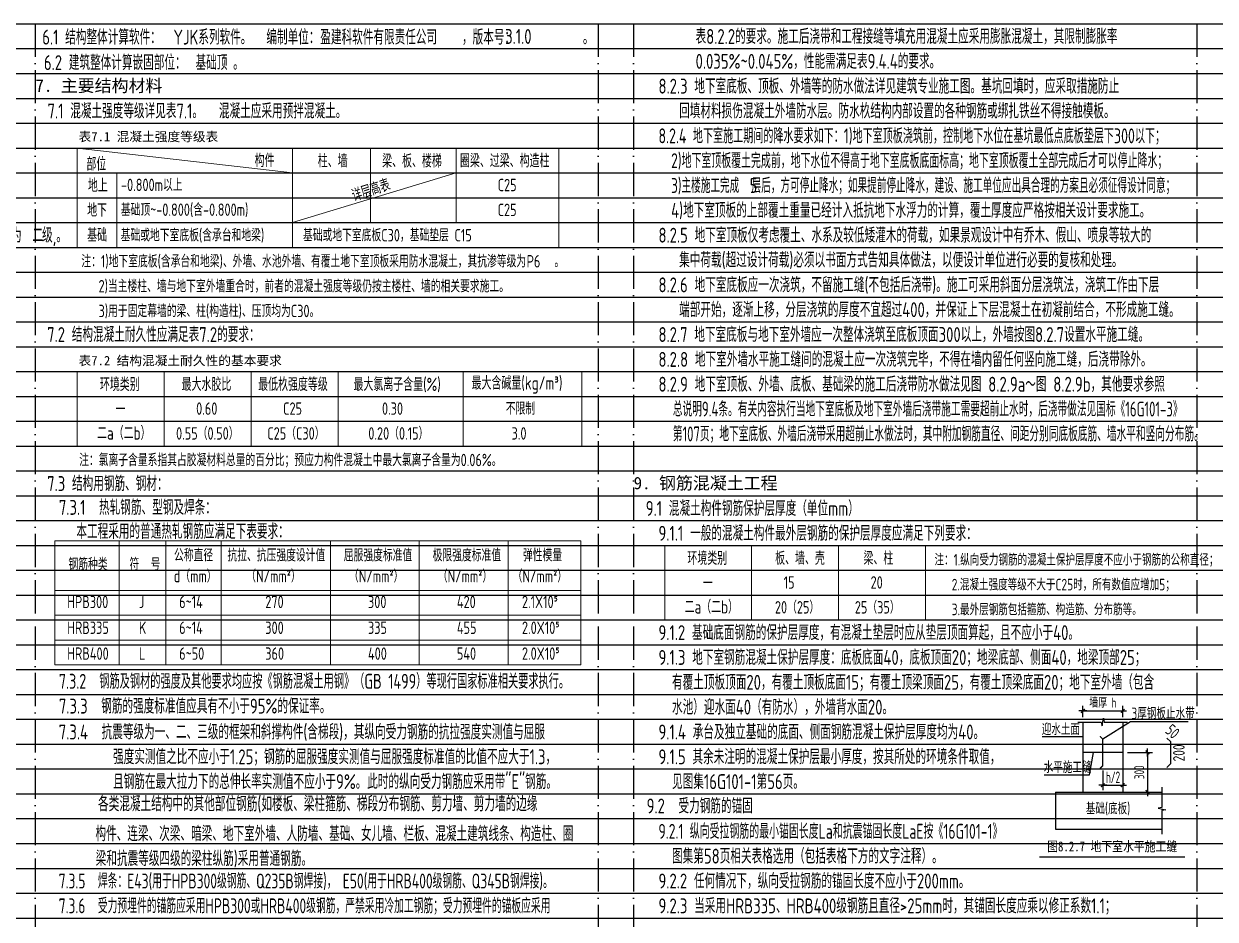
# Model space of a CAD drawing. Extents: x -1712635 to -854203, y -534641 to -21985.
# Drawn here: x -1661817 to -1625851, y -92428 to -65393 of the extents above; entities that cross this region are included whole.
import ezdxf
from ezdxf.enums import TextEntityAlignment as Align

# ---------------------------------------------------------------- set-up
doc = ezdxf.new("R2010")
doc.units = 0
doc.header["$LTSCALE"] = 1000
for name, pattern in [('D1', [14, 10, -2, 0, -2]), ('D3轴线点划线', [18.5, 12, -3, 0.5, -3]), ('DASHED', [0.75, 0.5, -0.25]), ('H3普通虚线', [4.2, 3, -1.2])]:
    doc.linetypes.add(name, pattern=pattern)
doc.layers.get('0').update_dxf_attribs({"linetype": 'CONTINUOUS'})
doc.layers.get('Defpoints').update_dxf_attribs({"linetype": 'CONTINUOUS'})
doc.layers.add('S-1-TEXT', color=7, linetype='CONTINUOUS', lineweight=18)
doc.layers.add('S-1-修改', color=23, linetype='CONTINUOUS', lineweight=18)
for name, color, linetype in [('S-DETL-AXIS', 8, 'D3轴线点划线'), ('S-DETL-DIM', 151, 'CONTINUOUS'), ('S-DETL-LINE1', 2, 'CONTINUOUS'), ('S-DETL-RBAR', 1, 'CONTINUOUS'), ('S-DETL-TEXT', 7, 'CONTINUOUS')]:
    doc.layers.add(name, color=color, linetype=linetype)
doc.styles.add('TS', font='tssdeng.shx', dxfattribs={"width": 0.7, "bigfont": 'tssdchn.shx'})
doc.styles.add('TXT1', font='tssdeng.shx', dxfattribs={"width": 0.75, "bigfont": 'tssdchn.shx'})
doc.styles.add('黑体', font='simhei.ttf')
doc.dimstyles.new('DIM25', dxfattribs={"dimtxt": 300, "dimasz": 0.8, "dimexe": 150, "dimexo": 150, "dimgap": 100, "dimtad": 1, "dimdec": 0, "dimlfac": 0.25, "dimrnd": 1, "dimzin": 0, "dimdsep": 46, "dimtxsty": 'TS', "dimblk": '_DIMX', "dimcen": 0, "dimclrd": 256, "dimclre": 256, "dimclrt": 43, "dimadec": 1, "dimazin": 0, "dimtfac": 1, "dimtdec": 0, "dimtix": 1, "dimtmove": 2, "dimatfit": 3, "dimldrblk": 'ARCHTICK', "dimfxl": 0, "dimtolj": 1, "dimtzin": 1, "dimarcsym": 0})

# ---------------------------------------------------------------- blocks, each defined once
blk = doc.blocks.new('_DIMX')
blk.add_line((-150, 0), (150, 0))
at = {"const_width": 50}
blk.add_lwpolyline([(-70, -70), (70, 70)], dxfattribs=at)
blk = doc.blocks.new('*D342')
at = {"layer": 'Defpoints', "color": 0}
for p in [(-1628643, -87391), (-1628643, -88591), (-1627893, -88591)]:
    blk.add_point(p, dxfattribs=at)
at = {"layer": 'S-DETL-DIM', "lineweight": -2}
for p, q in [((-1628493, -87391), (-1627743, -87391)), ((-1627893, -87392), (-1627893, -88591)), ((-1628493, -88591), (-1627743, -88591))]:
    blk.add_line(p, q, dxfattribs=at)
at = {"layer": 'S-DETL-DIM', "lineweight": -2, "xscale": 0.8, "yscale": 0.8, "zscale": 0.8}
for p, rotation in [((-1627893, -87391), 90), ((-1627893, -88591), 270)]:
    blk.add_blockref('_DIMX', p, dxfattribs=dict(at, rotation=rotation))
at = {"layer": 'S-DETL-DIM', "color": 43, "insert": (-1628143, -87991), "char_height": 300, "attachment_point": 5, "rotation": 90, "style": 'TS'}
blk.add_mtext('\\A1;300', dxfattribs=at)
blk = doc.blocks.new('_ArchTick')
at = {"color": 0, "const_width": 0.35}
blk.add_lwpolyline([(-0.5, -0.5), (0.5, 0.5)], dxfattribs=at)
blk = doc.blocks.new('*D343')
at = {"layer": 'Defpoints', "color": 0}
for p in [(-1628643, -86140), (-1629843, -86475), (-1628643, -86475)]:
    blk.add_point(p, dxfattribs=at)
at = {"layer": 'S-DETL-DIM', "lineweight": -2}
for p, q in [((-1629843, -86325), (-1629843, -85990)), ((-1629842, -86140), (-1628644, -86140)), ((-1628643, -86325), (-1628643, -85990))]:
    blk.add_line(p, q, dxfattribs=at)
at = {"layer": 'S-DETL-DIM', "lineweight": -2, "xscale": 0.8, "yscale": 0.8, "zscale": 0.8, "rotation": 180}
blk.add_blockref('_DIMX', (-1629843, -86140), dxfattribs=at)
at = {"layer": 'S-DETL-DIM', "lineweight": -2, "xscale": 0.8, "yscale": 0.8, "zscale": 0.8}
blk.add_blockref('_DIMX', (-1628643, -86140), dxfattribs=at)
at = {"layer": 'S-DETL-DIM', "color": 43, "insert": (-1629243, -85890), "char_height": 300, "attachment_point": 5, "style": 'TS'}
blk.add_mtext('\\A1;墙厚 h', dxfattribs=at)
blk = doc.blocks.new('*D344')
at = {"layer": 'Defpoints', "color": 0}
for p in [(-1629243, -87791), (-1628643, -87791), (-1628643, -88382)]:
    blk.add_point(p, dxfattribs=at)
at = {"layer": 'S-DETL-DIM', "lineweight": -2}
for p, q in [((-1629243, -87941), (-1629243, -88532)), ((-1628643, -87941), (-1628643, -88532)), ((-1629242, -88382), (-1628644, -88382))]:
    blk.add_line(p, q, dxfattribs=at)
at = {"layer": 'S-DETL-DIM', "lineweight": -2, "xscale": 0.8, "yscale": 0.8, "zscale": 0.8, "rotation": 180}
blk.add_blockref('_DIMX', (-1629243, -88382), dxfattribs=at)
at = {"layer": 'S-DETL-DIM', "lineweight": -2, "xscale": 0.8, "yscale": 0.8, "zscale": 0.8}
blk.add_blockref('_DIMX', (-1628643, -88382), dxfattribs=at)
at = {"layer": 'S-DETL-DIM', "color": 43, "insert": (-1628943, -88132), "char_height": 300, "attachment_point": 5, "style": 'TS'}
blk.add_mtext('\\A1;   ', dxfattribs=at)

msp = doc.modelspace()

# ---------------------------------------------------------------- linework, layer by layer
at = {"layer": 'Defpoints', "color": 252}
for p, q in [((-1680822.67, -65392.79), (-1606562.67, -65392.79)), ((-1680822.67, -66142.79), (-1606562.67, -66142.79)), ((-1680822.67, -66892.79), (-1606562.67, -66892.79)), ((-1680822.67, -67642.79), (-1606562.67, -67642.79)), ((-1680822.67, -68392.79), (-1606562.67, -68392.79)), ((-1680822.67, -69142.79), (-1606562.67, -69142.79)), ((-1680822.67, -69892.79), (-1606562.67, -69892.79)), ((-1680822.67, -70642.79), (-1606562.67, -70642.79)), ((-1680822.67, -71392.79), (-1606562.67, -71392.79)), ((-1680822.67, -72142.79), (-1606562.67, -72142.79)), ((-1680822.67, -72892.79), (-1606562.67, -72892.79)), ((-1680822.67, -73642.79), (-1606562.67, -73642.79)), ((-1680822.67, -74392.79), (-1606562.67, -74392.79)), ((-1680822.67, -75142.79), (-1606562.67, -75142.79)), ((-1680822.67, -75892.79), (-1606562.67, -75892.79)), ((-1680822.67, -76642.79), (-1606562.67, -76642.79)), ((-1680822.67, -77392.79), (-1606562.67, -77392.79)), ((-1680822.67, -78142.79), (-1606562.67, -78142.79)), ((-1680822.67, -78892.79), (-1606562.67, -78892.79)), ((-1680822.67, -79642.79), (-1606562.67, -79642.79)), ((-1680822.67, -80392.79), (-1606562.67, -80392.79)), ((-1680822.67, -81142.79), (-1606562.67, -81142.79)), ((-1680822.67, -81892.79), (-1606562.67, -81892.79)), ((-1680822.67, -82642.79), (-1606562.67, -82642.79)), ((-1680822.67, -83392.79), (-1606562.67, -83392.79)), ((-1680822.67, -84142.79), (-1606562.67, -84142.79)), ((-1680822.67, -84892.79), (-1606562.67, -84892.79)), ((-1680822.67, -85642.79), (-1606562.67, -85642.79)), ((-1680822.67, -86392.79), (-1606562.67, -86392.79)), ((-1680822.67, -87142.79), (-1606562.67, -87142.79)), ((-1680822.67, -87892.79), (-1606562.67, -87892.79)), ((-1680822.67, -88642.79), (-1606562.67, -88642.79)), ((-1680822.67, -89392.79), (-1606562.67, -89392.79)), ((-1680822.67, -90142.79), (-1606562.67, -90142.79)), ((-1680822.67, -90892.79), (-1606562.67, -90892.79)), ((-1680822.67, -91642.79), (-1606562.67, -91642.79)), ((-1680822.67, -92392.79), (-1606562.67, -92392.79))]:
    msp.add_line(p, q, dxfattribs=at)
at = {"layer": 'Defpoints', "color": 252, "linetype": 'D1', "ltscale": 0.1}
for p, q in [((-1661478.67, -65392.79), (-1661478.67, -119392.79)), ((-1644478.67, -65392.79), (-1644478.67, -119392.79)), ((-1643406.67, -65392.79), (-1643406.67, -119392.79)), ((-1626406.67, -65392.79), (-1626406.67, -119392.79))]:
    msp.add_line(p, q, dxfattribs=at)
at = {"layer": 'S-1-TEXT', "color": 2}
for p, q in [((-1645664.96, -69142.79), (-1660205.47, -69142.79)), ((-1660205.47, -69142.79), (-1660205.47, -72142.79)), ((-1653705.37, -69892.79), (-1660205.47, -69142.79)), ((-1651346.02, -69142.79), (-1651346.02, -71392.79)), ((-1648762.57, -69142.79), (-1648762.57, -71392.79)), ((-1645664.96, -72142.79), (-1645664.96, -69142.79)), ((-1660205.47, -69892.79), (-1645664.96, -69892.79)), ((-1659007.39, -69892.79), (-1645664.96, -69892.79)), ((-1659007.39, -69892.79), (-1659007.39, -72142.79)), ((-1659007.39, -70642.79), (-1645664.96, -70642.79)), ((-1660205.47, -71392.79), (-1645664.96, -71392.79)), ((-1659007.39, -71392.79), (-1645664.96, -71392.79)), ((-1659007.39, -71392.79), (-1645664.96, -71392.79)), ((-1660205.47, -72142.79), (-1645664.96, -72142.79)), ((-1657580.47, -75892.79), (-1657580.47, -78142.79)), ((-1654955.47, -75892.79), (-1654955.47, -78142.79)), ((-1652330.47, -75892.79), (-1652330.47, -78142.79)), ((-1648552.34, -75892.79), (-1648552.34, -78142.79)), ((-1660205.47, -76642.79), (-1644974.22, -76642.79)), ((-1660205.47, -77392.79), (-1644974.22, -77392.79)), ((-1660884.19, -81002.63), (-1644997.27, -81002.63)), ((-1660884.19, -81002.63), (-1660884.19, -84752.63)), ((-1658939.28, -81002.63), (-1658939.28, -84752.63)), ((-1657528.49, -81002.63), (-1657528.49, -84752.63)), ((-1655863.08, -81002.63), (-1655863.08, -84752.63)), ((-1652563.08, -81002.63), (-1652563.08, -84752.63)), ((-1649880.18, -81002.63), (-1649880.18, -84752.63)), ((-1647197.27, -81002.63), (-1647197.27, -84752.63)), ((-1644997.27, -81002.63), (-1644997.27, -84752.63)), ((-1639844.17, -81142.79), (-1639844.17, -83392.79)), ((-1637219.17, -81142.79), (-1637219.17, -83392.79)), ((-1642469.17, -81892.79), (-1634594.17, -81892.79)), ((-1660884.19, -82502.63), (-1644997.27, -82502.63)), ((-1642469.17, -82642.79), (-1634594.17, -82642.79)), ((-1660884.19, -83252.63), (-1644997.27, -83252.63)), ((-1660884.19, -84002.63), (-1644997.27, -84002.63)), ((-1660884.19, -84752.63), (-1644997.27, -84752.63))]:
    msp.add_line(p, q, dxfattribs=at)
at = {"layer": 'S-1-TEXT', "color": 1}
msp.add_line((-1653705.37, -69142.79), (-1653705.37, -72142.79), dxfattribs=at)
at = {"layer": 'S-1-TEXT'}
msp.add_line((-1653705.37, -71392.79), (-1648762.57, -69892.79), dxfattribs=at)
at = {"layer": 'S-1-TEXT', "color": 2}
for points in [[(-1644974.22, -75892.79), (-1644974.22, -78142.79), (-1660205.47, -78142.79), (-1660205.47, -75892.79), (-1644974.22, -75892.79)], [(-1634594.17, -81142.79), (-1634594.17, -83392.79), (-1642469.17, -83392.79), (-1642469.17, -81142.79), (-1634594.17, -81142.79)]]:
    msp.add_lwpolyline(points, dxfattribs=at)
at = {"layer": 'S-DETL-AXIS', "linetype": 'H3普通虚线'}
msp.add_line((-1628642.88, -87391.37), (-1629842.88, -87391.37), dxfattribs=at)
at = {"layer": 'S-DETL-DIM'}
for p, q in [((-1629992.88, -86475.41), (-1629289.27, -86475.41)), ((-1629289.27, -86475.41), (-1629263.86, -86592.37)), ((-1629263.86, -86592.37), (-1629221.9, -86358.45)), ((-1629221.9, -86358.45), (-1629199.99, -86475.41)), ((-1629199.99, -86475.41), (-1628492.88, -86475.41)), ((-1627457.68, -88441.37), (-1627457.68, -89055.23)), ((-1627457.68, -89055.23), (-1627574.64, -89080.64)), ((-1627574.64, -89080.64), (-1627340.72, -89122.6)), ((-1627340.72, -89122.6), (-1627457.68, -89144.51)), ((-1627457.68, -89144.51), (-1627457.68, -89864.89))]:
    msp.add_line(p, q, dxfattribs=at)
at = {"layer": 'S-DETL-LINE1'}
for p, q in [((-1629842.88, -86475.41), (-1629842.88, -88591.37)), ((-1628642.88, -86475.41), (-1628642.88, -88591.37)), ((-1630675.82, -88591.37), (-1630675.82, -89714.89)), ((-1630675.82, -88591.37), (-1627457.68, -88591.37)), ((-1630675.82, -89714.89), (-1627457.68, -89714.89))]:
    msp.add_line(p, q, dxfattribs=at)
at = {"layer": 'S-DETL-RBAR', "color": 1, "const_width": 40}
msp.add_lwpolyline([(-1629327.73, -86906.52), (-1629242.88, -86991.37), (-1629242.88, -87791.37), (-1629327.73, -87876.22)], dxfattribs=at)
at = {"layer": 'S-DETL-RBAR', "color": 1}
msp.add_lwpolyline([(-1627305.41, -86959.88), (-1627199.58, -87065.7), (-1627199.58, -87738.9), (-1627305.41, -87844.73)], dxfattribs=at)
at = {"layer": 'S-DETL-TEXT'}
for p, q in [((-1628407.99, -86464.07), (-1629242.88, -86991.37)), ((-1626666.95, -86464.07), (-1628407.99, -86464.07)), ((-1631075.31, -86913.63), (-1629842.88, -86913.63)), ((-1629643.6, -88073.85), (-1629524.33, -87391.37)), ((-1631010.35, -88073.85), (-1629643.6, -88073.85))]:
    msp.add_line(p, q, dxfattribs=at)
at = {"layer": 'S-DETL-TEXT', "const_width": 50}
msp.add_lwpolyline([(-1631155.9, -90550.36), (-1626757.9, -90550.36)], dxfattribs=at)

# ---------------------------------------------------------------- texts
at = {"layer": 'S-1-TEXT', "style": 'TS'}
for s, height, width, p in [('6.1 结构整体计算软件：', 450, 0.75, (-1661261.23, -66020.34)), ('编制单位：                     ，版本号：          。', 450, 0.75, (-1654494.93, -66020.34)), ('       表8.2.2的要求。施工后浇带和工程接缝等填充用混凝土应采用膨胀混凝土，其限制膨胀率', 450, 0.75, (-1642971.43, -66000.36)), ('6.2 建筑整体计算嵌固部位：       。', 450, 0.75, (-1661211.28, -66788.73)), ('       0.035%%%~0.045%%%，性能需满足表9.4.4的要求。', 450, 0.75, (-1642971.43, -66750.36)), ('8.2.3 地下室底板、顶板、外墙等的防水做法详见建筑专业施工图。基坑回填时，应采取措施防止', 450, 0.75, (-1642657.62, -67500.36)), ('7.1 混凝土强度等级详见表7.1。', 450, 0.75, (-1661101.24, -68250.36)), ('       回填材料损伤混凝土外墙防水层。防水杦结构内部设置的各种钢筋或绑扎铁丝不得接触模板。', 450, 0.75, (-1643466.44, -68250.36)), ('8.2.4 地下室施工期间的降水要求如下：1)地下室顶板浇筑前，控制地下水位在基坑最低点底板垫层下300以下；', 450, 0.71, (-1642657.62, -69000.36)), ('梁、板、楼梯', 400, 0.75, (-1650998.53, -69732.05)), ('圈梁、过梁、构造柱', 400, 0.75, (-1648648.81, -69728.73)), ('2)地下室顶板覆土完成前，地下水位不得高于地下室底板底面标高；地下室顶板覆土全部完成后才可以停止降水；', 450, 0.7, (-1642276.74, -69750.36)), ('地上', 400, 0.75, (-1659881.46, -70473.53)), ('C25', 375, 0.75, (-1647511.24, -70448.08)), ('3)主楼施工完成  层后，方可停止降水；如果提前停止降水，建设、施工单位应出具合理的方案且必须征得设计同意；', 450, 0.68, (-1642276.74, -70500.36)), ('地下', 400, 0.75, (-1659904.98, -71221.16)), ('C25', 375, 0.75, (-1647511.24, -71198.08)), ('4)地下室顶板的上部覆土重量已经计入抵抗地下水浮力的计算，覆土厚度应严格按相关设计要求施工。', 450, 0.75, (-1642276.74, -71250.36)), ('基础', 400, 0.75, (-1659904.98, -71971.16)), ('8.2.5 地下室顶板仅考虑覆土、水系及较低矮灌木的荷载，如果景观设计中有乔木、假山、喷泉等较大的', 450, 0.75, (-1642657.62, -72000.36)), ('       集中荷载(超过设计荷载)必须以书面方式告知具体做法，以便设计单位进行必要的复核和处理。', 450, 0.75, (-1643466.44, -72750.36)), ('8.2.6 地下室底板应一次浇筑，不留施工缝(不包括后浇带)。施工可采用斜面分层浇筑法，浇筑工作由下层', 450, 0.75, (-1642657.62, -73500.36)), ('       端部开始，逐渐上移，分层浇筑的厚度不宜超过400，并保证上下层混凝土在初凝前结合，不形成施工缝。', 450, 0.75, (-1643466.44, -74250.36)), ('7.2 结构混凝土耐久性应满足表7.2的要求：', 450, 0.75, (-1661113.86, -75000.36)), ('8.2.7 地下室底板与地下室外墙应一次整体浇筑至底板顶面300以上，外墙按图8.2.7设置水平施工缝。', 450, 0.75, (-1642657.62, -75000.36)), ('8.2.8 地下室外墙水平施工缝间的混凝土应一次浇筑完毕，不得在墙内留任何竖向施工缝，后浇带除外。', 450, 0.75, (-1642657.62, -75750.36)), ('8.2.9 地下室顶板、外墙、底板、基础梁的施工后浇带防水做法见图 8.2.9a～图 8.2.9b，其他要求参照', 450, 0.75, (-1642657.62, -76500.36)), ('0.60', 375, 0.75, (-1656614.12, -77198.08)), ('C25', 375, 0.75, (-1653989.12, -77198.08)), ('0.30', 375, 0.75, (-1651004.09, -77198.08)), ('不限制', 375, 0.75, (-1647266.89, -77198.08)), ('       总说明9.4条。有关内容执行当地下室底板及地下室外墙后浇带施工需要超前止水时，后浇带做法见国标《16G101-3》', 450, 0.65, (-1643466.44, -77250.36)), ('0.55（0.50）', 375, 0.75, (-1657220.86, -77948.08)), ('C25（C30）', 375, 0.75, (-1654466.42, -77948.08)), ('0.20（0.15）', 375, 0.75, (-1651417.03, -77948.08)), ('3.0', 375, 0.75, (-1647092.83, -77948.08)), ('       第107页；地下室底板、外墙后浇带采用超前止水做法时，其中附加钢筋直径、间距分别同底板底筋、墙水平和竖向分布筋。', 450, 0.65, (-1643466.44, -78000.36)), ('7.3 结构用钢筋、钢材：', 450, 0.75, (-1661113.86, -79500.36)), ('7.3.1  热轧钢筋、型钢及焊条：', 450, 0.75, (-1660759.03, -80220.21)), ('9.1 混凝土构件钢筋保护层厚度（单位mm）', 450, 0.75, (-1643041.86, -80250.36)), ('  本工程采用的普通热轧钢筋应满足下表要求：', 450, 0.75, (-1660640.44, -80945.69)), ('9.1.1 一般的混凝土构件最外层钢筋的保护层厚度应满足下列要求：', 450, 0.75, (-1642657.62, -81000.36)), ('注：1.纵向受力钢筋的混凝土保护层厚度不应小于钢筋的公称直径；', 350, 0.75, (-1634324.33, -81750.36)), ('15', 375, 0.75, (-1638877.83, -82448.08)), ('20', 375, 0.75, (-1636252.83, -82448.08)), ('2.混凝土强度等级不大于C25时，所有数值应增加5；', 350, 0.75, (-1633803.37, -82500.36)), ('20（25）', 375, 0.75, (-1639141.07, -83198.08)), ('25（35）', 375, 0.75, (-1636730.13, -83198.08)), ('3.最外层钢筋包括箍筋、构造筋、分布筋等。', 350, 0.75, (-1633803.37, -83250.36)), ('9.1.2 基础底面钢筋的保护层厚度，有混凝土垫层时应从垫层顶面算起，且不应小于40。', 450, 0.75, (-1642657.62, -84000.36)), ('9.1.3 地下室钢筋混凝土保护层厚度：底板底面40，底板顶面20；地梁底部、侧面40，地梁顶部25；', 450, 0.75, (-1642657.62, -84750.36)), ('7.3.2  钢筋及钢材的强度及其他要求均应按《钢筋混凝土用钢》（GB 1499）等现行国家标准相关要求执行。', 450, 0.72, (-1660759.03, -85470.21)), ('  有覆土顶板顶面20，有覆土顶板底面15；有覆土顶梁顶面25，有覆土顶梁底面20；地下室外墙（包含', 450, 0.75, (-1642657.62, -85500.36)), ('7.3.3  钢筋的强度标准值应具有不小于95%%%的保证率。', 450, 0.75, (-1660759.03, -86220.21)), ('  水池）迎水面40（有防水），外墙背水面20。', 450, 0.75, (-1642657.62, -86250.36)), ('7.3.4  抗震等级为一、二、三级的框架和斜撑构件(含梯段)，其纵向受力钢筋的抗拉强度实测值与屈服', 450, 0.75, (-1660763.07, -87000.36)), ('9.1.4 承台及独立基础的底面、侧面钢筋混凝土保护层厚度均为40。', 450, 0.75, (-1642657.62, -87000.36)), ('        强度实测值之比不应小于1.25；钢筋的屈服强度实测值与屈服强度标准值的比值不应大于1.3，', 450, 0.75, (-1660763.07, -87750.36)), ('9.1.5 其余未注明的混凝土保护层最小厚度，按其所处的环境条件取值，', 450, 0.75, (-1642657.62, -87750.36)), ('        且钢筋在最大拉力下的总伸长率实测值不应小于9%%%。', 450, 0.75, (-1660763.07, -88500.36)), ('  见图集16G101-1第56页。', 450, 0.75, (-1642657.62, -88500.36)), ('各类混凝土结构中的其他部位钢筋(如楼板、梁柱箍筋、梯段分布钢筋、剪力墙、剪力墙的边缘', 450, 0.75, (-1659575.45, -89171.64)), ('9.2  受力钢筋的锚固', 450, 0.75, (-1643015.4, -89235.19)), ('9.2.1 纵向受拉钢筋的最小锚固长度L\x8ea\x8f和抗震锚固长度L\x8eaE\x8f按《16G101-1》', 450, 0.7, (-1642657.62, -90000.36)), ('构件、连梁、次梁、暗梁、地下室外墙、人防墙、基础、女儿墙、栏板、混凝土建筑线条、构造柱、圈', 450, 0.75, (-1659654.87, -90072.98)), ('  图集第58页相关\x8f表格选用（包括表格下方的文字注释）。', 450, 0.75, (-1642657.62, -90750.36)), ('梁和抗震等级四级的梁柱纵筋)采用普通钢筋。', 450, 0.75, (-1659647.43, -90822.98)), ('7.3.5  焊条：E43(用于HPB300级钢筋、Q235B钢焊接)， E50(用于HRB400级钢筋、Q345B钢焊接)。', 450, 0.69, (-1660763.07, -91500.36)), ('9.2.2 任何情况下，纵向受拉钢筋的锚固长度不应小于200mm。\x8f', 450, 0.75, (-1642657.62, -91500.36)), ('7.3.6  受力预埋件的锚筋应采用HPB300或HRB400级钢筋，严禁采用冷加工钢筋；受力预埋件的锚板应采用', 450, 0.69, (-1660763.07, -92250.36)), ('9.2.3 当采用HRB335、HRB400级钢筋且直径>25mm时，其锚固长度应乘以修正系数1.1；\x8f', 450, 0.75, (-1642657.62, -92250.36))]:
    msp.add_text(s, height=height, dxfattribs=dict(at, width=width)).set_placement(p)
at = {"layer": 'S-1-TEXT', "style": '黑体'}
for s, height, p in [('7. 主要结构材料', 375, (-1661466.06, -67446.83)), ('表7.1 混凝土强度等级表', 281.25, (-1660163.77, -68938.84)), ('表7.2 结构混凝土耐久性的基本要求', 281.25, (-1660164.86, -75701.48)), ('9. 钢筋混凝土工程', 375, (-1643406.67, -79446.83))]:
    msp.add_text(s, height=height, dxfattribs=at).set_placement(p)
at = {"layer": 'S-1-TEXT', "linetype": 'DASHED', "style": 'TS', "width": 0.75}
for s, height, p in [('部位', 400, (-1659928.06, -69825.64)), ('构件', 400, (-1654850.72, -69720.16)), ('柱、墙', 400, (-1652942.4, -69730.39)), ('1.4 本工程建筑抗震设防类别为         类，设计使用年限为    年，设计基准期       年，建筑结构安全等级为   级,。', 450, (-1679185.86, -72000.36)), ('注：1)地下室底板(含承台和地梁)、外墙、水池外墙、有覆土地下室顶板采用防水混凝土，其抗渗等级为     。', 375, (-1660080.72, -72750.36)), ('2)当主楼柱、墙与地下室外墙重合时，前者的混凝土强度等级仍按主楼柱、墙的相关要求施工。', 375, (-1659561.28, -73500.36)), ('3)用于固定幕墙的梁、柱(构造柱)、压顶均为C30。', 375, (-1659561.28, -74250.36)), ('环境类别', 400, (-1659519.55, -76480.39)), ('最大水胶比', 400, (-1657052.75, -76478.73)), ('最低杦强度等级', 400, (-1654741.94, -76478.73)), ('最大氯离子含量(%%%)', 400, (-1651863.28, -76478.73)), ('最大含碱量(kg/m\x8c3\x8d)', 400, (-1648298.78, -76438.16)), ('一', 400, (-1659051.17, -77228.73)), ('二a（二b）', 400, (-1659604.68, -77948.45)), ('注：氯离子含量系指其占胶凝材料总量的百分比；预应力构件混凝土中最大氯离子含量为0.06%%%。', 375, (-1660146.74, -78750.36)), ('公称直径', 375, (-1657282.72, -81626.63)), ('抗拉、抗压强度设计值', 375, (-1655671.28, -81626.63)), ('屈服强度标准值', 375, (-1652158.84, -81626.63)), ('极限强度标准值', 375, (-1649475.94, -81626.63)), ('弹性模量', 375, (-1646747.47, -81626.63)), ('钢筋种类', 375, (-1660469.74, -81898.9)), ('符  号', 375, (-1658624.71, -81898.9)), ('环境类别', 400, (-1641783.26, -81730.39)), (' 板、墙、壳', 400, (-1639316.46, -81728.73)), (' 梁、柱', 400, (-1636650.2, -81728.73)), ('d（mm%%140%%141）', 375, (-1657290.16, -82256.63)), ('（N/mm%%1402%%141）', 375, (-1655103.43, -82256.63)), ('（N/mm\x8c2\x8d）', 375, (-1652002.63, -82256.63)), ('（N/mm\x8c2\x8d）', 375, (-1649319.72, -82256.63)), ('（N/mm\x8c2\x8d）', 375, (-1647060.97, -82256.63)), ('一', 400, (-1641314.88, -82478.73)), ('HPB300', 375, (-1660506.51, -83036.63)), ('J', 375, (-1658341.96, -83036.63)), ('6~14', 375, (-1657126.51, -83036.63)), ('270', 375, (-1654527.33, -83036.63)), ('300', 375, (-1651426.52, -83036.63)), ('420', 375, (-1648743.62, -83036.63)), ('2.1X10\x8c5\x8d', 375, (-1646778.46, -83036.63)), ('二a（二b）', 400, (-1641868.39, -83198.45)), ('HRB335', 375, (-1660506.51, -83816.63)), ('K', 375, (-1658341.96, -83816.63)), ('6~14', 375, (-1657126.51, -83816.63)), ('300', 375, (-1654527.33, -83816.63)), ('335', 375, (-1651426.52, -83816.63)), ('455', 375, (-1648743.62, -83816.63)), ('2.0X10\x8c5\x8d', 375, (-1646778.46, -83816.63)), ('HRB400', 375, (-1660506.51, -84596.63)), ('L', 375, (-1658341.96, -84596.63)), ('6~50', 375, (-1657126.51, -84596.63)), ('360', 375, (-1654527.33, -84596.63)), ('400', 375, (-1651426.52, -84596.63)), ('540', 375, (-1648743.62, -84596.63)), ('2.0X10\x8c5\x8d', 375, (-1646778.46, -84596.63))]:
    msp.add_text(s, height=height, dxfattribs=at).set_placement(p)
at = {"layer": 'S-1-TEXT', "color": 1, "style": 'TS', "width": 0.75}
for s, p in [('-0.800m以上', (-1658883.02, -70442.79)), ('基础顶~-0.800(含-0.800m)', (-1658887.25, -71192.79)), ('基础或地下室底板(含承台和地梁)', (-1658893.09, -71962.62)), ('基础或地下室底板C30，基础垫层 C15', (-1653389.99, -71962.62)), ('P6', (-1646638.31, -72750.36))]:
    msp.add_text(s, height=375, dxfattribs=at).set_placement(p)
at = {"layer": 'S-1-TEXT', "style": 'TS', "width": 0.75}
msp.add_text(' 详层高表', height=375, rotation=18.263572, dxfattribs=at).set_placement((-1652004.12, -70826.91))
at = {"layer": 'S-1-修改', "color": 1, "style": 'TS', "width": 0.75}
for s, p in [('YJK系列软件。', (-1657300.14, -66020.34)), ('盈建科软件有限责任公司', (-1652866.93, -66020.34)), ('基础顶', (-1656632.22, -66788.73)), ('    二', (-1662373.87, -72000.36))]:
    msp.add_text(s, height=450, dxfattribs=at).set_placement(p)
at = {"layer": 'S-1-修改', "color": 1, "linetype": 'DASHED', "style": 'TS', "width": 0.75}
msp.add_text('3.1.0', height=450, dxfattribs=at).set_placement((-1647286.41, -66000.36))
at = {"layer": 'S-1-修改', "color": 7, "style": 'TS', "width": 0.75}
msp.add_text('混凝土应采用预拌混凝土。', height=450, dxfattribs=at).set_placement((-1655926.62, -68250.36))
at = {"layer": 'S-1-修改', "color": 0, "style": 'TS'}
for s, width, p in [('5', 0.7, (-1639898.15, -70500.36)), ('此时的纵向受力钢筋应采用带"E"钢筋。', 0.75, (-1651449.64, -88500.36))]:
    msp.add_text(s, height=450, dxfattribs=dict(at, width=width)).set_placement(p)
at = {"layer": 'S-DETL-DIM', "style": 'TS', "width": 0.6}
msp.add_text('h/2', height=350, dxfattribs=at).set_placement((-1629148.94, -88318.14))
at = {"layer": 'S-DETL-TEXT', "style": 'TS', "width": 0.75}
for s, p in [('3厚钢板止水带', (-1628378.5, -86387.99)), ('迎水土面', (-1631087.19, -86870.23)), ('水平施工缝', (-1631027.48, -88015.57)), ('基础(底板)', (-1629755.75, -89261.07))]:
    msp.add_text(s, height=350, dxfattribs=at).set_placement(p)
at = {"layer": 'S-DETL-TEXT', "style": 'TXT1', "width": 0.75}
for s, rotation, p in [('50', 318.378408, (-1627385.87, -86772.08)), ('200', 90, (-1626771.32, -87664.91))]:
    msp.add_text(s, height=350, rotation=rotation, dxfattribs=at).set_placement(p)
at = {"layer": 'S-DETL-TEXT', "style": '黑体', "width": 0.8}
msp.add_text('图8.2.7 地下室水平施工缝', height=300, dxfattribs=at).set_placement((-1628959.38, -90379.19), align=Align.CENTER)

# ---------------------------------------------------------------- dimensions: what is measured, and where the dimension line sits
at = {"layer": 'S-DETL-DIM'}
for base, p1, p2, text, picture, middle in [((-1628642.88, -86140.01), (-1629842.88, -86475.41), (-1628642.88, -86475.41), '墙厚 h', '*D343', (-1629242.88, -85890.01)), ((-1628642.88, -88382.03), (-1629242.88, -87791.37), (-1628642.88, -87791.37), '   ', '*D344', (-1628942.88, -88132.03))]:
    dim = msp.add_linear_dim(base=base, p1=p1, p2=p2, text=text, dimstyle='DIM25', dxfattribs=at)
    dim.commit()
    dim.dimension.update_dxf_attribs({"geometry": picture, "text_midpoint": middle})
dim = msp.add_linear_dim(base=(-1627892.79, -88591.37), p1=(-1628642.88, -87391.37), p2=(-1628642.88, -88591.37), angle=90, dimstyle='DIM25', dxfattribs=at)
dim.commit()
dim.dimension.update_dxf_attribs({"geometry": '*D342', "text_midpoint": (-1628142.79, -87991.37)})

doc.saveas('drawing.dxf')
